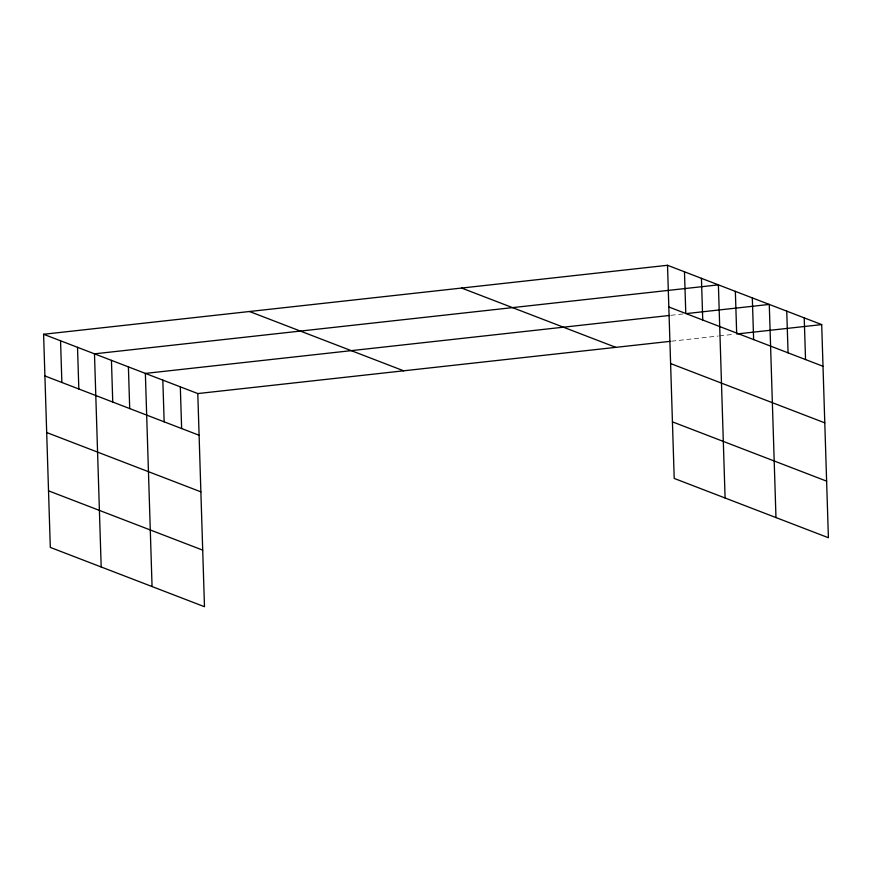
<?xml version="1.0" encoding="UTF-8"?>
<svg xmlns="http://www.w3.org/2000/svg" width="872" height="872" viewBox="0 0 872 872"><rect width="100%" height="100%" fill="white"/><g stroke="black" fill="none" stroke-linecap="round" stroke-linejoin="round"><path stroke-width="0.65" stroke-dasharray="4.36 3.27" d="M670.982 315.293L682.939 313.975M671.604 341.181L718.092 336.047M719.422 335.894L734.028 334.281"/><path stroke-width="1.31" d="M43.6 334.27L197.791 393.566L204.484 606.716L50.303 547.409L43.6 334.27L667.516 265.284L821.697 324.591L828.4 537.73L674.209 478.434L667.516 265.284M669.652 315.446L145.362 373.412L152.066 586.551M686.918 313.528L769.278 304.426L775.971 517.565M197.791 393.566L670.274 341.334M736.687 333.987L821.697 324.591M668.824 306.977L823.015 366.284M670.601 363.559L824.792 422.855M461.626 288.054L615.806 347.35M672.432 421.852L826.623 481.148M249.49 311.5L403.682 370.807M44.908 375.952L199.099 435.259M46.685 432.534L200.876 491.841M48.516 490.827L202.707 550.134M804.224 317.866L805.532 359.558M786.751 311.151L788.059 352.833M752.318 297.908L753.626 339.59M735.358 291.379L736.666 333.071M725.09 497.999L718.397 284.861L94.481 353.836L101.185 566.985M701.437 278.332L702.745 320.024M684.476 271.813L685.784 313.495M180.319 386.852L181.627 428.534M162.835 380.127L164.154 421.819M128.402 366.883L129.71 408.576M111.442 360.365L112.75 402.047M77.521 347.318L78.829 388.999M60.56 340.788L61.868 382.481"/></g></svg>
